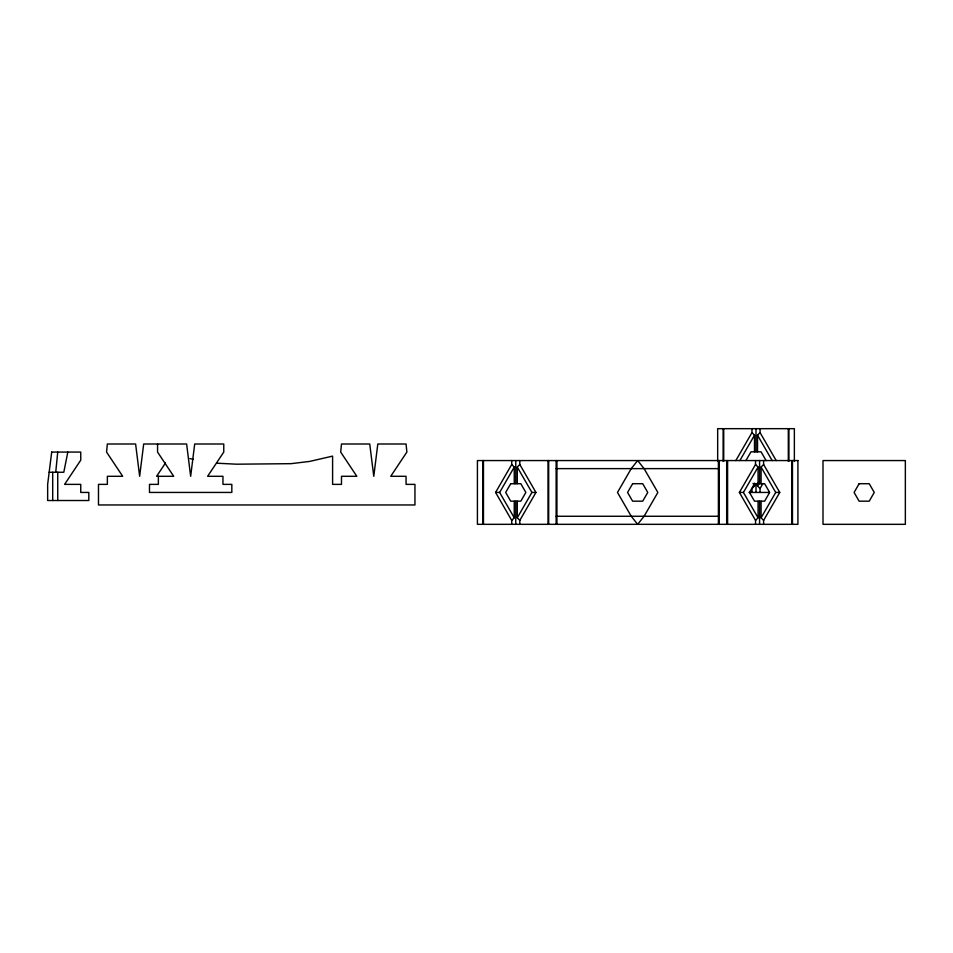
<?xml version="1.0" encoding="UTF-8"?>
<svg xmlns="http://www.w3.org/2000/svg" width="953" height="953" viewBox="0 0 953 953"><rect width="100%" height="100%" fill="white"/><g stroke="black" fill="none" stroke-linecap="round" stroke-linejoin="round"><path stroke-width="1.43" d="M55.727 472.259L57.74 452.079M67.83 452.079L63.791 472.259L49.163 472.259M511.725 524.329L511.725 520.409L495.584 492.439L511.725 464.48L511.725 460.561M511.725 520.409L514.251 517.789L499.622 492.439L514.251 467.101L511.725 464.48M519.802 524.329L519.802 520.409L517.276 517.789L531.905 492.439L517.276 467.101L519.802 464.48L519.802 460.561M519.802 520.409L535.943 492.439L519.802 464.48M735.835 460.561L751.977 432.591L751.977 428.671M739.873 460.561L754.502 435.211L751.977 432.591M745.925 460.561L750.976 451.817L761.066 451.817L766.105 460.561M755.538 524.329L755.538 520.409L739.385 492.439L755.538 464.48L755.538 460.561M755.538 520.409L758.064 517.789L743.423 492.439L758.064 467.101L755.538 464.48M760.053 492.439L760.053 488.52L757.528 485.899L758.993 483.374M760.053 488.52L762.745 483.862M763.603 524.329L763.603 520.409L761.09 517.789L775.718 492.439L761.09 467.101L763.603 464.48L763.603 460.561M763.603 520.409L779.757 492.439L763.603 464.48M165.488 462.979L156.602 476.297L173.708 476.297L157.555 452.079L157.555 444.003M757.528 451.817L757.528 435.211L760.053 432.591L760.053 428.671M754.502 483.135L754.502 485.899L751.977 488.52L751.977 492.439M556.135 468.626L719.205 468.626M495.584 492.439L499.622 492.439M531.905 492.439L535.943 492.439M739.385 492.439L743.423 492.439M749.01 492.439L769.285 492.439M775.718 492.439L779.757 492.439M556.135 516.264L719.205 516.264M217.236 463.218L236.535 464.194L290.999 463.67L309.689 461.419L332.597 456.118L332.597 484.374L341.484 484.374L341.484 476.297L356.815 476.297L340.674 452.079L341.484 444.003L369.74 444.003L373.779 476.297L377.805 444.003L406.061 444.003L406.871 452.079L390.73 476.297L406.061 476.297L406.061 484.374L414.948 484.374L414.948 504.959L98.481 504.959L98.481 484.374L107.355 484.374L107.355 476.297L122.699 476.297L106.557 452.079L107.355 444.003L135.612 444.003L139.65 476.297L143.689 444.003L186.621 444.003L190.66 476.297L194.698 444.003L223.764 444.003L223.764 452.079L207.611 476.297L222.954 476.297L222.954 484.374L231.829 484.374L231.829 492.439L149.49 492.439L149.49 484.374L158.365 484.374L158.365 476.297M189.909 458.56L193.352 459.358M760.053 432.591L776.195 460.561M757.528 435.211L772.168 460.561M753.049 483.374L754.502 485.899M794.361 461.3L794.361 428.671L717.669 428.671L717.669 461.3M792.467 460.561L792.467 524.329M791.86 460.561L791.86 524.329M788.917 428.671L788.917 461.3M788.31 428.671L788.31 461.3M761.09 467.101L761.09 483.707M761.09 501.183L761.09 517.789M759.577 460.561L759.577 483.707M759.577 501.183L759.577 524.329M758.064 467.101L758.064 483.707M758.064 501.183L758.064 517.789M757.528 483.135L757.528 485.899M756.015 428.671L756.015 451.817M756.015 483.802L756.015 492.439M754.502 435.211L754.502 451.817M727.592 460.561L727.592 524.329M727.282 460.561L727.282 524.329M726.674 460.561L726.674 524.329M723.72 428.671L723.72 461.3M723.113 428.671L723.113 461.3M719.205 460.561L719.205 524.329M718.395 460.561L718.395 524.329M556.933 460.561L556.933 524.329M556.135 460.561L556.135 524.329M548.666 460.561L548.666 524.329M548.058 460.561L548.058 524.329M517.276 467.101L517.276 483.707M517.276 501.183L517.276 517.789M515.764 460.561L515.764 483.707M515.764 501.183L515.764 524.329M514.251 467.101L514.251 483.707M514.251 501.183L514.251 517.789M483.469 460.561L483.469 524.329M482.861 460.561L482.861 524.329M57.74 472.259L57.74 500.516M52.701 472.259L52.701 500.516M51.688 452.079L47.65 484.374L47.65 500.516L88.82 500.516L88.82 492.439L80.755 492.439L80.755 484.374L64.601 484.374L80.755 460.156L80.755 452.079L51.688 452.079M510.713 483.707L505.674 492.439L510.713 501.183L520.814 501.183L525.853 492.439L520.814 483.707L510.713 483.707M631.231 468.626L617.484 492.439L631.231 516.264L637.664 524.329L644.097 516.264L657.856 492.439L644.097 468.626L637.664 460.561L631.231 468.626M632.625 483.707L627.574 492.439L632.625 501.183L642.715 501.183L647.754 492.439L642.715 483.707L632.625 483.707M754.526 483.707L749.475 492.439L754.526 501.183L764.616 501.183L769.667 492.439L764.616 483.707L754.526 483.707M859.13 483.707L854.091 492.439L859.13 501.183L869.219 501.183L874.27 492.439L869.219 483.707L859.13 483.707M797.923 460.561L477.417 460.561L477.417 524.329L797.923 524.329L797.923 460.561M905.35 460.561L822.999 460.561L822.999 524.329L905.35 524.329L905.35 460.561"/></g></svg>
